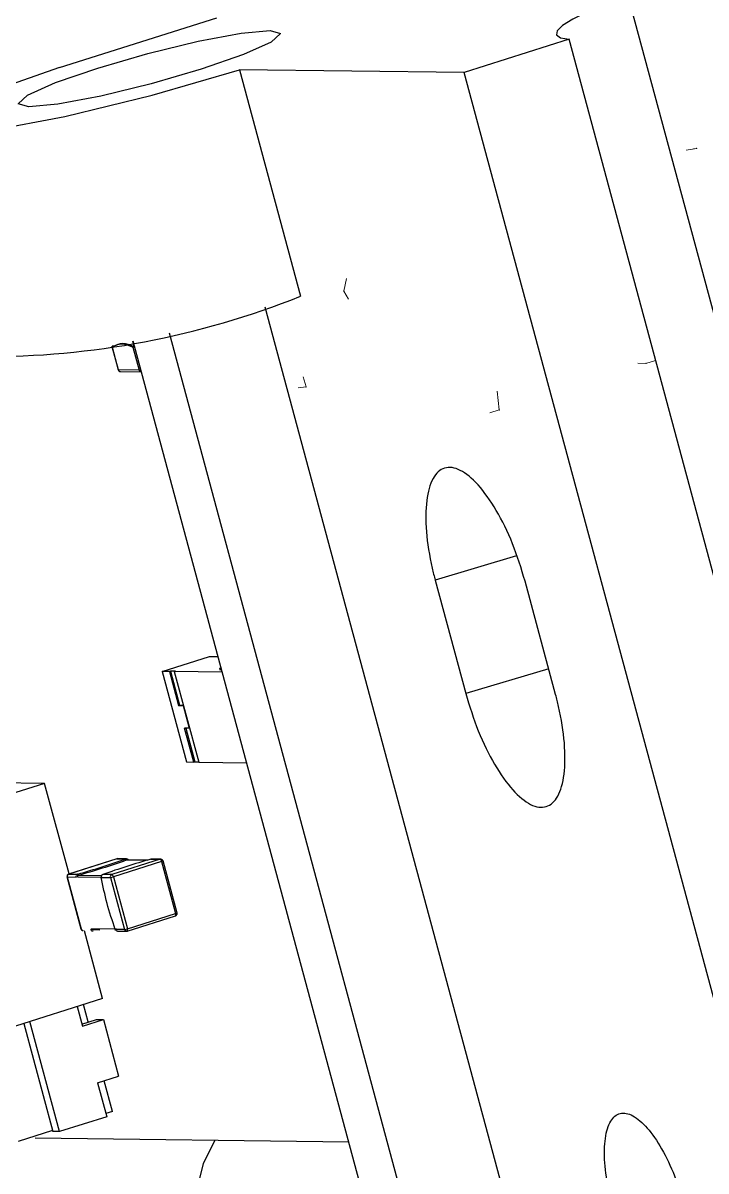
# Model space of a CAD drawing. Header units: millimetres. Extents: x 15 to 1184, y 5 to 836.
# Drawn here: x 778.21 to 784, y 662.87 to 672.59 of the extents above; entities that cross this region are included whole.
import ezdxf

# ---------------------------------------------------------------- set-up
doc = ezdxf.new("R2010")
doc.units = ezdxf.units.MM
doc.header["$PDSIZE"] = -1
doc.layers.get('0').update_dxf_attribs({"lineweight": 18})

msp = doc.modelspace()

# ---------------------------------------------------------------- linework, layer by layer
at = {"color": 7, "linetype": 'Continuous', "lineweight": 25}
for p, q in [((784.295, 669.2652), (783.335, 672.8311)), ((778.5213, 672.2153), (779.853, 672.6371)), ((782.837, 672.4546), (781.9492, 672.1734)), ((788.0037, 653.2621), (782.837, 672.4546)), ((781.9492, 672.1734), (780.0448, 672.1967)), ((780.0448, 672.1967), (780.5615, 670.2774)), ((787.1159, 652.9808), (781.9492, 672.1734)), ((784.3711, 654.9273), (780.2633, 670.1863)), ((779.1391, 669.8948), (779.1512, 669.8497)), ((783.1713, 654.942), (779.1456, 669.8962)), ((779.4492, 669.9671), (783.4951, 654.938)), ((778.9636, 669.857), (779.0181, 669.6545)), ((779.0197, 669.6541), (778.9672, 669.8491)), ((778.9734, 669.859), (778.9767, 669.8468)), ((778.976, 669.8519), (778.9741, 669.8592)), ((779.1424, 669.8469), (779.1949, 669.6519)), ((779.157, 669.8489), (779.1512, 669.8497)), ((779.154, 669.8453), (779.1587, 669.8475)), ((779.157, 669.8489), (779.1557, 669.8474)), ((779.1949, 669.6519), (779.0197, 669.6541)), ((779.0372, 669.6397), (779.2124, 669.6375)), ((782.3918, 668.0781), (781.7025, 667.8723)), ((781.7025, 667.8723), (781.9608, 666.9127)), ((782.7226, 666.9034), (782.4642, 667.863)), ((779.3906, 667.0998), (779.7901, 667.2264)), ((779.7901, 667.2264), (779.8646, 667.2255)), ((779.4516, 667.0991), (779.3906, 667.0998)), ((779.3906, 667.0998), (779.5973, 666.3321)), ((779.4604, 667.1019), (779.4516, 667.0991)), ((779.4516, 667.0991), (779.5291, 666.8112)), ((779.5023, 667.1014), (779.4604, 667.1019)), ((779.4604, 667.1019), (779.5379, 666.814)), ((779.4935, 667.0986), (779.5023, 667.1014)), ((779.9001, 667.0936), (779.4935, 667.0986)), ((779.4935, 667.0986), (779.7001, 666.3309)), ((779.8906, 667.1287), (779.8766, 667.1234)), ((779.8766, 667.1234), (779.8791, 667.1234)), ((779.8766, 667.1234), (779.8792, 667.1138)), ((779.8791, 667.1234), (779.8912, 667.1266)), ((779.8817, 667.1138), (779.8791, 667.1234)), ((779.8792, 667.1138), (779.8817, 667.1138)), ((779.8817, 667.1138), (779.8938, 667.117)), ((779.886, 667.126), (779.8834, 667.1251)), ((779.8834, 667.1251), (779.8866, 667.126)), ((779.8859, 667.1155), (779.8885, 667.1164)), ((779.8909, 667.1279), (779.886, 667.126)), ((779.8866, 667.126), (779.891, 667.1272)), ((782.6636, 667.1225), (781.9608, 666.9127)), ((779.5379, 666.814), (779.5291, 666.8112)), ((779.5291, 666.8112), (779.5672, 666.8107)), ((779.5379, 666.814), (779.5702, 666.8136)), ((779.5672, 666.8107), (779.5707, 666.8118)), ((779.5672, 666.8107), (779.6188, 666.6188)), ((779.6188, 666.6188), (779.5807, 666.6193)), ((779.6582, 666.3314), (779.5807, 666.6193)), ((779.5904, 666.6192), (779.6671, 666.3342)), ((779.6188, 666.6188), (779.6223, 666.6199)), ((779.5973, 666.3321), (779.6582, 666.3314)), ((779.6582, 666.3314), (779.6671, 666.3342)), ((779.6671, 666.3342), (779.6993, 666.3338)), ((779.7001, 666.3309), (780.1068, 666.3259)), ((778.3953, 666.1509), (777.5963, 665.8978)), ((778.3953, 666.1509), (777.9725, 666.1561)), ((778.6018, 665.3838), (778.3953, 666.1509)), ((779.0068, 665.5121), (778.5984, 665.3828)), ((779.0076, 665.5123), (778.5992, 665.3829)), ((779.3733, 665.5078), (778.9649, 665.3784)), ((779.0068, 665.5121), (779.0076, 665.5123)), ((779.0076, 665.5123), (779.085, 665.5113)), ((779.0899, 665.5121), (779.013, 665.5131)), ((779.0876, 665.5017), (779.0901, 665.502)), ((779.0876, 665.5017), (779.2641, 665.4996)), ((779.2655, 665.5), (779.0901, 665.5021)), ((779.2959, 665.5087), (779.3733, 665.5078)), ((779.3787, 665.5086), (779.3018, 665.5095)), ((779.3861, 665.4885), (778.9777, 665.3591)), ((779.3861, 665.4885), (779.5049, 665.0471)), ((779.5166, 665.0524), (779.3978, 665.4938)), ((778.5851, 665.3585), (778.7039, 664.9171)), ((778.5867, 665.3581), (778.664, 665.3571)), ((778.7055, 664.9166), (778.5867, 665.3581)), ((778.5984, 665.3828), (778.5992, 665.3829)), ((778.5992, 665.3829), (778.6766, 665.3819)), ((778.6694, 665.3695), (778.6731, 665.3676)), ((778.6729, 665.3599), (778.8838, 665.3574)), ((778.6792, 665.3723), (778.8783, 665.3699)), ((778.8749, 665.3545), (778.9523, 665.3536)), ((778.9649, 665.3784), (778.8875, 665.3794)), ((778.9523, 665.3536), (779.0711, 664.9122)), ((778.9777, 665.3591), (779.0965, 664.9177)), ((779.0949, 664.8987), (779.5033, 665.0281)), ((779.0965, 664.9177), (779.5049, 665.0471)), ((778.7829, 664.9157), (778.7869, 664.9069)), ((779.0026, 664.9159), (778.7918, 664.9185)), ((778.7955, 664.9126), (778.7918, 664.9185)), ((778.7955, 664.9126), (778.7934, 664.9089)), ((778.8032, 664.9117), (778.8634, 664.911)), ((779.0711, 664.9122), (778.9937, 664.9131)), ((778.9996, 664.9043), (778.9937, 664.9131)), ((778.8861, 664.3276), (778.7315, 664.9022)), ((779.0118, 664.8987), (779.0886, 664.8978)), ((778.8861, 664.3276), (778.0871, 664.0745)), ((778.6708, 664.2594), (778.7151, 664.0946)), ((778.7649, 664.1292), (778.7252, 664.2766)), ((778.7105, 664.1119), (778.8355, 664.1515)), ((778.7151, 664.0946), (778.8927, 664.1508)), ((778.8355, 664.1515), (778.8927, 664.1508)), ((778.8927, 664.1508), (779.0218, 663.671)), ((778.2188, 664.1162), (778.4651, 663.201)), ((778.5223, 663.2003), (778.2712, 664.1328)), ((778.8443, 663.6148), (779.0218, 663.671)), ((778.8443, 663.6148), (778.9218, 663.3269)), ((778.9693, 663.3701), (778.8987, 663.632)), ((778.9693, 663.3701), (778.9148, 663.3529)), ((778.9218, 663.3269), (778.5223, 663.2003)), ((778.4628, 663.2097), (778.1702, 663.117)), ((778.5223, 663.2003), (778.4651, 663.201)), ((780.9719, 663.1122), (778.3165, 663.1447))]:
    msp.add_line(p, q, dxfattribs=at)
at = {"color": 7, "linetype": 'Continuous'}
for p, q in [((783.9156, 671.53), (783.8277, 671.5148)), ((783.9156, 671.53), (783.8912, 671.5276)), ((780.928, 670.3221), (780.9526, 670.4292)), ((780.928, 670.3221), (780.9675, 670.2543)), ((783.4875, 669.7089), (783.4189, 669.7098)), ((783.4875, 669.7089), (783.5674, 669.7342)), ((780.6097, 669.5093), (780.5849, 669.5956)), ((780.6097, 669.5093), (780.5433, 669.5025)), ((782.2446, 669.3152), (782.2278, 669.4745)), ((782.2446, 669.3152), (782.1647, 669.2899))]:
    msp.add_line(p, q, dxfattribs=at)
at = {"color": 7, "linetype": 'Continuous', "lineweight": 25}
for points in [[(783.335, 672.8311), (783.1466, 672.7566), (782.9895, 672.6875), (782.8672, 672.6251), (782.7821, 672.5709), (782.736, 672.5259), (782.7298, 672.4911), (782.7637, 672.4672), (782.837, 672.4546)], [(778.2621, 671.8826), (778.1722, 671.9092), (778.2514, 671.9811), (778.4877, 672.0872), (778.8451, 672.2113), (779.2691, 672.3347), (779.6953, 672.4385), (780.0587, 672.5068), (780.304, 672.5294), (780.3939, 672.5027), (780.3147, 672.4309), (780.0784, 672.3248), (779.7211, 672.2006), (779.297, 672.0773), (778.8709, 671.9735), (778.5074, 671.9051), (778.2621, 671.8826)], [(778.5213, 672.2153), (777.8998, 671.9993), (777.4889, 671.8148), (777.3511, 671.6899), (777.5075, 671.6435), (777.9341, 671.6828), (778.5662, 671.8017), (779.3073, 671.9821), (780.0448, 672.1967)], [(779.1582, 669.8494), (779.1578, 669.8492), (779.157, 669.8489)], [(779.0181, 669.6545), (779.0185, 669.6542), (779.0197, 669.6541)], [(779.2152, 669.6377), (779.2142, 669.6376), (779.2124, 669.6375)], [(779.013, 665.5131), (779.0112, 665.513), (779.0076, 665.5123)], [(779.3733, 665.5078), (779.3768, 665.5085), (779.3787, 665.5086)], [(779.3787, 665.5086), (779.3805, 665.5085), (779.383, 665.508)], [(779.3978, 665.4938), (779.3978, 665.4938), (779.3975, 665.4933)], [(778.5851, 665.3585), (778.5851, 665.3585), (778.5853, 665.359)], [(778.5867, 665.3581), (778.5855, 665.3582), (778.5851, 665.3585)], [(779.5164, 665.0519), (779.5166, 665.0523), (779.5166, 665.0524)], [(778.7039, 664.9171), (778.7043, 664.9168), (778.7055, 664.9166)], [(778.7186, 664.9029), (778.7212, 664.9024), (778.723, 664.9023)], [(779.0886, 664.8978), (779.0869, 664.8979), (779.0845, 664.8984)], [(779.8368, 663.1261), (779.7386, 662.9297), (779.5494, 662.172), (779.5143, 661.1819), (779.6356, 660.027), (779.905, 658.786), (780.3042, 657.5433), (780.806, 656.3838), (781.3761, 655.3864), (781.9758, 654.619), (782.0847, 654.5087)]]:
    msp.add_lwpolyline(points, dxfattribs=at)
for centre, radius, start, end in [((777.9079, 676.9164), 7.1497, 269.6845, 291.78692), ((779.0373, 669.6597), 0.0199, 195.14901, 256.33313), ((779.0378, 669.6583), 0.0186, 193.07886, 268.16158), ((779.1884, 669.7338), 0.0821, 274.49128, 285.6862), ((779.2131, 669.6563), 0.0188, 193.56448, 267.67596), ((776.7268, 672.2466), 7.1362, 285.85686, 289.29686), ((776.7294, 672.237), 7.1362, 285.85686, 289.29686), ((781.2458, 658.6441), 7.1362, 105.85686, 109.29686), ((779.361, 665.4858), 0.0252, 6.19451, 60.88561), ((779.3776, 665.5248), 0.0373, 283.11378, 302.30839), ((778.6061, 665.3638), 0.0203, 109.82211, 196.38214), ((778.9718, 665.3593), 0.0203, 109.82211, 196.38214), ((778.9412, 665.4657), 0.1126, 275.67694, 288.9196), ((778.9526, 665.3564), 0.0252, 6.19451, 60.88561), ((779.5021, 665.0314), 0.00352, 290.57166, 333.08104), ((779.4964, 665.0835), 0.0374, 283.13569, 302.25632), ((779.4805, 665.038), 0.026, 341.692, 20.46559), ((778.724, 664.9212), 0.0191, 193.83938, 253.59583), ((779.06, 665.0242), 0.1126, 275.67694, 288.9196), ((779.0897, 664.9167), 0.0191, 193.82245, 254.41627), ((779.0722, 664.9086), 0.026, 341.56084, 20.49638), ((779.0937, 664.902), 0.00351, 290.53575, 332.69401)]:
    msp.add_arc(centre, radius, start, end, dxfattribs=at)
for points in [[(778.9672, 669.8491), (778.9929, 669.8616), (779.0444, 669.8866), (779.1097, 669.8601), (779.1424, 669.8469)], [(779.1512, 669.8497), (779.1186, 669.8629), (779.0533, 669.8894), (779.0018, 669.8644), (778.976, 669.8519)], [(779.1492, 669.8453), (779.1478, 669.8455), (779.145, 669.8458), (779.1432, 669.8465), (779.1424, 669.8469)], [(778.664, 665.3571), (778.6635, 665.3588), (778.6625, 665.3623), (778.6628, 665.3658), (778.6629, 665.3675)], [(778.6731, 665.3676), (778.6728, 665.367), (778.6724, 665.3658), (778.6722, 665.3638), (778.6724, 665.3619), (778.6727, 665.3606), (778.6729, 665.3599)], [(778.8756, 665.3649), (778.8752, 665.3632), (778.8743, 665.3597), (778.8747, 665.3563), (778.8749, 665.3545)], [(778.9937, 664.9131), (778.9688, 664.9868), (778.919, 665.134), (778.8896, 665.281), (778.8749, 665.3545)]]:
    msp.add_open_spline(points, degree=3, dxfattribs=at)
for points, knots in [([(778.975, 669.8532), (778.9739, 669.8525), (778.9723, 669.8515), (778.9713, 669.8505), (778.9709, 669.8502)], [0, 0, 0, 0, 0.00308511, 0.005110175, 0.005110175, 0.005110175, 0.005110175]), ([(782.4642, 667.863), (782.431, 667.9709), (782.3645, 668.1869), (782.2215, 668.4749), (782.066, 668.6944), (781.9117, 668.8207), (781.7769, 668.8396), (781.6767, 668.7489), (781.6222, 668.5588), (781.62, 668.291), (781.6577, 668.047), (781.6939, 667.9059), (781.7025, 667.8723)], [0, 0, 0, 0, 0.246205, 0.49241, 0.738615, 0.984821, 1.231026, 1.477231, 1.723436, 1.969641, 2.215846, 2.293001, 2.293001, 2.293001, 2.293001]), ([(781.9608, 666.9127), (781.9941, 666.8047), (782.0606, 666.5888), (782.2036, 666.3008), (782.359, 666.0812), (782.5134, 665.9549), (782.6481, 665.936), (782.7484, 666.0267), (782.8029, 666.2169), (782.805, 666.4847), (782.7674, 666.7287), (782.7312, 666.8697), (782.7226, 666.9034)], [0, 0, 0, 0, 0.246205, 0.49241, 0.738615, 0.984821, 1.231026, 1.477231, 1.723436, 1.969641, 2.215846, 2.293001, 2.293001, 2.293001, 2.293001]), ([(779.085, 665.5113), (779.0869, 665.5117), (779.0907, 665.5126), (779.0951, 665.5113), (779.0972, 665.51), (779.0976, 665.5098)], [0, 0, 0, 0, 0.00596545, 0.01193292, 0.01335589, 0.01335589, 0.01335589, 0.01335589]), ([(779.098, 665.5096), (779.0999, 665.5083), (779.103, 665.5063), (779.1049, 665.5031), (779.1056, 665.5019)], [0, 0, 0, 0, 0.00704203, 0.01112416, 0.01112416, 0.01112416, 0.01112416]), ([(779.3018, 665.5093), (779.3004, 665.5093), (779.2984, 665.5094), (779.2965, 665.5089), (779.2959, 665.5087)], [0, 0, 0, 0, 0.004159907, 0.006042403, 0.006042403, 0.006042403, 0.006042403]), ([(779.3975, 665.4933), (779.3971, 665.4949), (779.3963, 665.4982), (779.393, 665.5026), (779.3885, 665.5063), (779.3848, 665.5074), (779.3829, 665.508)], [0, 0, 0, 0, 0.00525459, 0.01076427, 0.01644921, 0.02222329, 0.02222329, 0.02222329, 0.02222329]), ([(778.5965, 665.3811), (778.5944, 665.3801), (778.5903, 665.3781), (778.5862, 665.3724), (778.5842, 665.3656), (778.585, 665.3612), (778.5853, 665.359)], [0, 0, 0, 0, 0.00707405, 0.01403971, 0.02089067, 0.02762075, 0.02762075, 0.02762075, 0.02762075]), ([(778.6766, 665.3819), (778.6744, 665.3811), (778.6701, 665.3793), (778.6662, 665.3755), (778.6647, 665.373), (778.6644, 665.3725)], [0, 0, 0, 0, 0.00714096, 0.01428435, 0.01598771, 0.01598771, 0.01598771, 0.01598771]), ([(778.6731, 665.3676), (778.6737, 665.3685), (778.6751, 665.3704), (778.6775, 665.3718), (778.6789, 665.3722), (778.6792, 665.3723)], [0, 0, 0, 0, 0.003512976, 0.007023636, 0.008083898, 0.008083898, 0.008083898, 0.008083898]), ([(778.8778, 665.3699), (778.8789, 665.3718), (778.881, 665.3756), (778.8847, 665.3783), (778.887, 665.3792), (778.8875, 665.3794)], [0, 0, 0, 0, 0.00618167, 0.01237466, 0.01405486, 0.01405486, 0.01405486, 0.01405486]), ([(779.5052, 665.0298), (779.5073, 665.0308), (779.5114, 665.0328), (779.5155, 665.0385), (779.5175, 665.0452), (779.5167, 665.0497), (779.5164, 665.0519)], [0, 0, 0, 0, 0.00707405, 0.01403971, 0.02089067, 0.02762075, 0.02762075, 0.02762075, 0.02762075]), ([(778.7042, 664.9176), (778.7046, 664.916), (778.7054, 664.9127), (778.7087, 664.9082), (778.7132, 664.9046), (778.7169, 664.9034), (778.7188, 664.9029)], [0, 0, 0, 0, 0.00525459, 0.01076427, 0.01644921, 0.02222329, 0.02222329, 0.02222329, 0.02222329]), ([(778.8032, 664.9117), (778.8021, 664.9115), (778.7998, 664.9111), (778.7971, 664.9117), (778.7958, 664.9124), (778.7955, 664.9126)], [0, 0, 0, 0, 0.003531882, 0.00706514, 0.008012328, 0.008012328, 0.008012328, 0.008012328]), ([(778.7906, 664.9037), (778.7927, 664.9028), (778.797, 664.9011), (778.8024, 664.9013), (778.8052, 664.902), (778.8058, 664.9021)], [0, 0, 0, 0, 0.00696794, 0.01394864, 0.01584255, 0.01584255, 0.01584255, 0.01584255]), ([(779.0118, 664.8989), (779.0115, 664.8988), (779.0093, 664.8985), (779.0066, 664.8996), (779.0045, 664.9008), (779.0041, 664.9011)], [0, 0, 0, 0, 0.000856616, 0.006919058, 0.008364671, 0.008364671, 0.008364671, 0.008364671]), ([(779.0844, 664.8984), (779.0866, 664.8982), (779.091, 664.8977), (779.0949, 664.8995), (779.0968, 664.9004)], [0, 0, 0, 0, 0.0066244, 0.01305973, 0.01305973, 0.01305973, 0.01305973]), ([(783.1995, 662.5934), (783.2261, 662.507), (783.2793, 662.3343), (783.3937, 662.1039), (783.5181, 661.9283), (783.6416, 661.8272), (783.7494, 661.8121), (783.8296, 661.8847), (783.8731, 662.0367), (783.875, 662.2511), (783.8352, 662.5037), (783.758, 662.766), (783.6522, 663.0083), (783.5297, 663.2035), (783.4043, 663.3295), (783.2902, 663.3721), (783.2003, 663.3264), (783.1445, 663.1977), (783.1297, 663.0005), (783.1522, 662.7871), (783.1863, 662.6472), (783.1995, 662.5934)], [0, 0, 0, 0, 0.196991, 0.393982, 0.590973, 0.787963, 0.984954, 1.181945, 1.378936, 1.575927, 1.772918, 1.969908, 2.166899, 2.36389, 2.560881, 2.757872, 2.954863, 3.151853, 3.348844, 3.545835, 3.669128, 3.669128, 3.669128, 3.669128])]:
    msp.add_open_spline(points, degree=3, knots=knots, dxfattribs=at)
at = {"color": 7, "linetype": 'Continuous'}
for p in [(783.9156, 671.53), (780.928, 670.3221), (783.4875, 669.7089), (780.6097, 669.5093), (782.2446, 669.3152)]:
    msp.add_point(p, dxfattribs=at)

doc.saveas('drawing.dxf')
